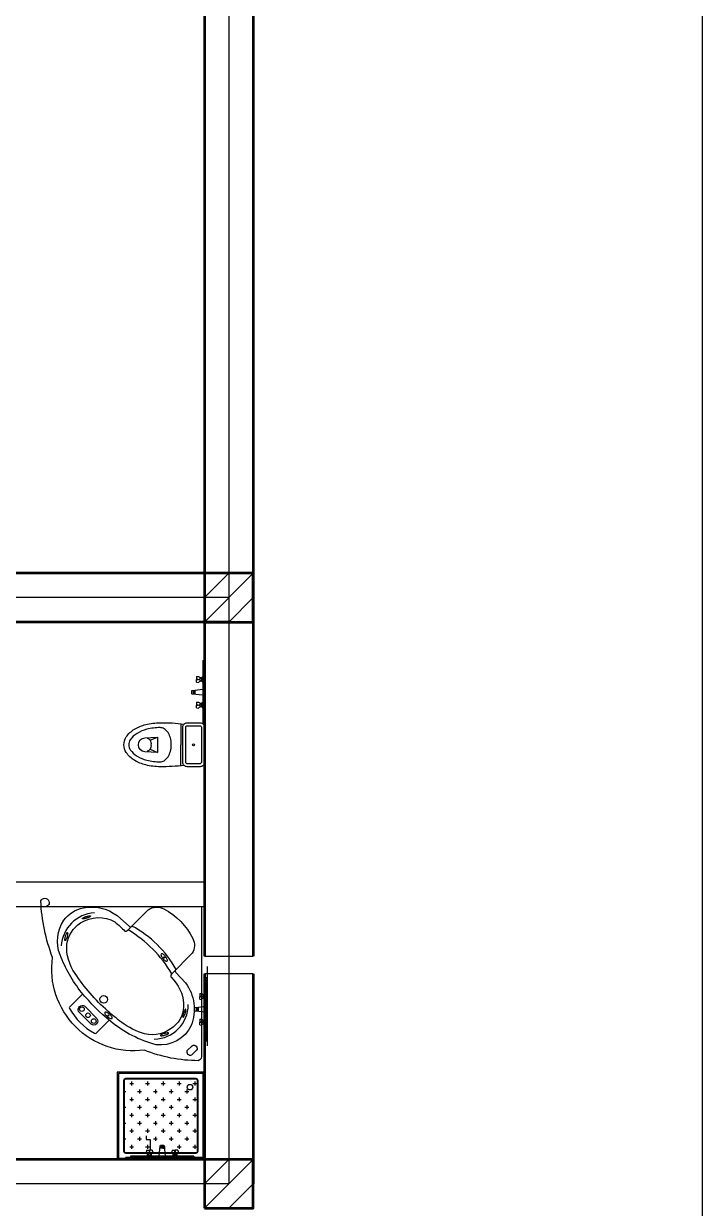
# Model space of a CAD drawing. Header units: inches. Extents: x 23 to 100097, y 11 to 104145.
# Drawn here: x 19612 to 25173, y 54257 to 63956 of the extents above; entities that cross this region are included whole.
import ezdxf

# ---------------------------------------------------------------- set-up
doc = ezdxf.new("R2010")
doc.units = ezdxf.units.IN
doc.header["$MEASUREMENT"] = 0

msp = doc.modelspace()

# ---------------------------------------------------------------- linework, layer by layer
at = {"lineweight": 53}
for p, q in [((21092.9, 65257), (21092.9, 56320.8)), ((21492.9, 65257), (21492.9, 56320.8)), ((21292.9, 59457), (17242.9, 59457)), ((21292.9, 59057), (17242.9, 59057)), ((21092.9, 56176.9), (21092.9, 54457)), ((21492.9, 56176.9), (21492.9, 54457)), ((21292.9, 54657), (17392.9, 54657))]:
    msp.add_line(p, q, dxfattribs=at)
for p, q in [((21092.9, 65257), (21092.9, 59257)), ((21292.9, 65257), (21292.9, 54457)), ((21292.9, 65257), (21292.9, 59257)), ((21492.9, 65257), (21492.9, 59257)), ((21092.9, 59257), (21292.9, 59457)), ((21092.9, 59057), (21492.9, 59457)), ((21292.9, 59257), (17242.9, 59257)), ((21292.9, 59057), (21492.9, 59257)), ((21089, 58832.3), (21089, 58182.3)), ((21079, 58742.3), (21089, 58742.3)), ((21079, 58742.3), (21079, 58222.3)), ((21029, 58610.7), (21043.9, 58612.3)), ((21029, 58610.7), (21029, 58587.3)), ((21029, 58563.9), (21029, 58587.3)), ((21069, 58602.1), (21074, 58602.1)), ((21069, 58602.1), (21069, 58572.5)), ((21074, 58607.3), (21074, 58567.3)), ((21074, 58607.3), (21079, 58607.3)), ((21001.8, 58498.7), (21001.8, 58465.9)), ((21007.5, 58465.3), (21007.5, 58499.4)), ((21014.9, 58500.2), (21014.9, 58464.4)), ((21029, 58563.9), (21043.9, 58562.3)), ((21069, 58572.5), (21074, 58572.5)), ((21074, 58567.3), (21079, 58567.3)), ((21029, 58400.7), (21043.9, 58402.3)), ((21029, 58400.7), (21029, 58377.3)), ((21069, 58362.5), (21069, 58392.1)), ((21069, 58392.1), (21074, 58392.1)), ((21074, 58397.3), (21079, 58397.3)), ((21074, 58357.3), (21074, 58397.3)), ((21029, 58353.9), (21029, 58377.3)), ((21029, 58353.9), (21043.9, 58352.3)), ((21069, 58362.5), (21074, 58362.5)), ((21074, 58357.3), (21079, 58357.3)), ((20900.4, 58224.7), (20900.4, 58052.4)), ((21079, 58222.3), (21089, 58222.3)), ((20647.9, 58089.3), (20709.3, 58115.1)), ((20647.9, 58015.5), (20709.3, 57989.6)), ((20900.4, 57880.1), (20900.4, 58052.4)), ((18322.8, 56928.6), (21092.9, 56928.6)), ((18322.8, 56728.6), (21092.9, 56728.6)), ((21115, 56236.8), (21115, 55586.8)), ((21105, 56146.8), (21115, 56146.8)), ((21105, 56146.8), (21105, 55626.8)), ((21055, 56015.2), (21069.8, 56016.8)), ((21055, 56015.2), (21055, 55991.8)), ((21055, 55968.4), (21055, 55991.8)), ((21055, 55968.4), (21069.8, 55966.8)), ((21095, 56006.6), (21100, 56006.6)), ((21095, 56006.6), (21095, 55977)), ((21095, 55977), (21100, 55977)), ((21100, 56011.8), (21100, 55971.8)), ((21100, 56011.8), (21105, 56011.8)), ((21100, 55971.8), (21105, 55971.8)), ((21027.7, 55903.2), (21027.7, 55870.4)), ((21033.4, 55869.7), (21033.4, 55903.8)), ((21040.8, 55904.6), (21040.8, 55868.9)), ((21055, 55805.2), (21069.8, 55806.8)), ((21055, 55805.2), (21055, 55781.8)), ((21055, 55758.4), (21055, 55781.8)), ((21095, 55767), (21095, 55796.6)), ((21095, 55796.6), (21100, 55796.6)), ((21100, 55801.8), (21105, 55801.8)), ((21100, 55761.8), (21100, 55801.8)), ((21055, 55758.4), (21069.8, 55756.8)), ((21095, 55767), (21100, 55767)), ((21100, 55761.8), (21105, 55761.8)), ((21105, 55626.8), (21115, 55626.8)), ((20378.7, 55371.1), (20378.7, 54657)), ((21092.9, 55371.1), (20378.7, 55371.1)), ((20389.1, 55360.8), (20389.1, 54667.3)), ((21082.5, 55360.8), (20389.1, 55360.8)), ((20430.5, 55303.8), (20430.5, 54724.2)), ((20435.6, 55303.8), (20435.6, 54724.2)), ((21025.6, 55319.4), (20446, 55319.4)), ((21025.6, 55314.2), (20446, 55314.2)), ((20496.9, 55294.6), (20496.9, 55262.3)), ((20626.3, 55294.6), (20626.3, 55262.3)), ((20755.7, 55294.6), (20755.7, 55262.3)), ((20885, 55294.6), (20885, 55262.3)), ((21014.4, 55294.6), (21014.4, 55262.3)), ((21035.9, 54724.2), (21035.9, 55303.8)), ((21041.1, 54724.2), (21041.1, 55303.8)), ((21082.5, 54667.3), (21082.5, 55360.8)), ((21092.9, 54657), (21092.9, 55371.1)), ((20435.6, 55213.8), (20448.4, 55213.8)), ((20480.7, 55278.5), (20513.1, 55278.5)), ((20545.4, 55213.8), (20577.8, 55213.8)), ((20561.6, 55229.9), (20561.6, 55197.6)), ((20610.1, 55278.5), (20642.5, 55278.5)), ((20674.8, 55213.8), (20707.2, 55213.8)), ((20691, 55229.9), (20691, 55197.6)), ((20739.5, 55278.5), (20771.8, 55278.5)), ((20804.2, 55213.8), (20836.5, 55213.8)), ((20820.4, 55229.9), (20820.4, 55197.6)), ((20868.9, 55278.5), (20901.2, 55278.5)), ((20933.6, 55213.8), (20965.9, 55213.8)), ((20949.7, 55229.9), (20949.7, 55197.6)), ((20998.2, 55278.5), (21030.6, 55278.5)), ((20480.7, 55149.1), (20513.1, 55149.1)), ((20496.9, 55165.3), (20496.9, 55132.9)), ((20561.6, 55100.6), (20561.6, 55068.2)), ((20610.1, 55149.1), (20642.5, 55149.1)), ((20626.3, 55165.3), (20626.3, 55132.9)), ((20691, 55100.6), (20691, 55068.2)), ((20739.5, 55149.1), (20771.8, 55149.1)), ((20755.7, 55165.3), (20755.7, 55132.9)), ((20820.4, 55100.6), (20820.4, 55068.2)), ((20868.9, 55149.1), (20901.2, 55149.1)), ((20885, 55165.3), (20885, 55132.9)), ((20949.7, 55100.6), (20949.7, 55068.2)), ((20998.2, 55149.1), (21030.6, 55149.1)), ((21014.4, 55165.3), (21014.4, 55132.9)), ((20435.6, 55084.4), (20448.4, 55084.4)), ((20480.7, 55019.7), (20513.1, 55019.7)), ((20496.9, 55035.9), (20496.9, 55003.5)), ((20545.4, 55084.4), (20577.8, 55084.4)), ((20610.1, 55019.7), (20642.5, 55019.7)), ((20626.3, 55035.9), (20626.3, 55003.5)), ((20674.8, 55084.4), (20707.2, 55084.4)), ((20739.5, 55019.7), (20771.8, 55019.7)), ((20755.7, 55035.9), (20755.7, 55003.5)), ((20804.2, 55084.4), (20836.5, 55084.4)), ((20868.9, 55019.7), (20901.2, 55019.7)), ((20885, 55035.9), (20885, 55003.5)), ((20933.6, 55084.4), (20965.9, 55084.4)), ((20998.2, 55019.7), (21030.6, 55019.7)), ((21014.4, 55035.9), (21014.4, 55003.5)), ((20435.6, 54955), (20448.4, 54955)), ((20496.9, 54906.5), (20496.9, 54874.2)), ((20545.4, 54955), (20577.8, 54955)), ((20561.6, 54971.2), (20561.6, 54938.8)), ((20626.3, 54906.5), (20626.3, 54874.2)), ((20674.8, 54955), (20707.2, 54955)), ((20691, 54971.2), (20691, 54938.8)), ((20755.7, 54906.5), (20755.7, 54874.2)), ((20804.2, 54955), (20836.5, 54955)), ((20820.4, 54971.2), (20820.4, 54938.8)), ((20885, 54906.5), (20885, 54874.2)), ((20933.6, 54955), (20965.9, 54955)), ((20949.7, 54971.2), (20949.7, 54938.8)), ((21014.4, 54906.5), (21014.4, 54874.2)), ((20435.6, 54825.6), (20448.4, 54825.6)), ((20480.7, 54890.3), (20513.1, 54890.3)), ((20545.4, 54825.6), (20577.8, 54825.6)), ((20561.6, 54841.8), (20561.6, 54809.5)), ((20610.1, 54890.3), (20642.5, 54890.3)), ((20674.8, 54825.6), (20707.2, 54825.6)), ((20691, 54841.8), (20691, 54809.5)), ((20739.5, 54890.3), (20771.8, 54890.3)), ((20804.2, 54825.6), (20836.5, 54825.6)), ((20820.4, 54841.8), (20820.4, 54809.5)), ((20868.9, 54890.3), (20901.2, 54890.3)), ((20933.6, 54825.6), (20965.9, 54825.6)), ((20949.7, 54841.8), (20949.7, 54809.5)), ((20998.2, 54890.3), (21030.6, 54890.3)), ((20446, 54713.9), (21025.6, 54713.9)), ((20446, 54708.7), (21025.6, 54708.7)), ((20480.7, 54761), (20513.1, 54761)), ((20496.9, 54777.1), (20496.9, 54744.8)), ((20610.1, 54761), (20642.5, 54761)), ((20618.9, 54734), (20617.3, 54719.1)), ((20618.9, 54734), (20642.3, 54734)), ((20626.3, 54777.1), (20626.3, 54744.8)), ((20665.7, 54734), (20642.3, 54734)), ((20665.7, 54734), (20667.3, 54719.1)), ((20765.2, 54748.1), (20729.4, 54748.1)), ((20730.3, 54755.5), (20764.4, 54755.5)), ((20763.7, 54761.2), (20730.9, 54761.2)), ((20739.5, 54761), (20771.8, 54761)), ((20755.7, 54777.1), (20755.7, 54744.8)), ((20828.9, 54734), (20827.3, 54719.1)), ((20828.9, 54734), (20852.3, 54734)), ((20875.7, 54734), (20852.3, 54734)), ((20868.9, 54761), (20901.2, 54761)), ((20875.7, 54734), (20877.3, 54719.1)), ((20885, 54777.1), (20885, 54744.8)), ((20998.2, 54761), (21030.6, 54761)), ((21014.4, 54777.1), (21014.4, 54744.8)), ((20378.7, 54657), (21092.9, 54657)), ((20389.1, 54667.3), (21082.5, 54667.3)), ((21097.3, 54674), (20447.3, 54674)), ((20487.3, 54684), (20487.3, 54674)), ((21007.3, 54684), (20487.3, 54684)), ((20622.3, 54689), (20622.3, 54684)), ((20622.3, 54689), (20662.3, 54689)), ((20627.5, 54694), (20657.1, 54694)), ((20627.5, 54694), (20627.5, 54689)), ((20657.1, 54694), (20657.1, 54689)), ((20662.3, 54689), (20662.3, 54684)), ((20872.3, 54689), (20832.3, 54689)), ((20832.3, 54689), (20832.3, 54684)), ((20837.5, 54694), (20837.5, 54689)), ((20867.1, 54694), (20837.5, 54694)), ((20867.1, 54694), (20867.1, 54689)), ((20872.3, 54689), (20872.3, 54684)), ((21007.3, 54684), (21007.3, 54674)), ((21092.9, 54457), (21292.9, 54657)), ((21092.9, 54257), (21492.9, 54657)), ((21292.9, 54457), (17392.9, 54457)), ((21292.9, 54257), (21492.9, 54457))]:
    msp.add_line(p, q)
at = {"color": 4}
for p, q in [((21092.9, 56320.8), (21492.9, 56320.8)), ((21492.9, 56176.9), (21092.9, 56176.9)), ((20616, 54850.7), (20616, 54819.8)), ((20616, 54819.8), (20649.2, 54819.8)), ((20649.2, 54819.8), (20649.2, 54734))]:
    msp.add_line(p, q, dxfattribs=at)
msp.add_lwpolyline([(3848.4, 72017.7), (25172.7, 72017.7), (25172.7, 48273.3), (3848.4, 48273.3)], close=True, dxfattribs=at)
at = {"lineweight": 53}
for points in [[(21092.9, 59057), (21492.9, 59057), (21492.9, 59457), (21092.9, 59457)], [(21092.9, 54257), (21492.9, 54257), (21492.9, 54657), (21092.9, 54657)]]:
    msp.add_lwpolyline(points, close=True, dxfattribs=at)
for points in [[(21079, 58457.3), (20993.5, 58466.8, -0.382162), (20989, 58471.8), (20989, 58492.8, -0.382162), (20993.5, 58497.8), (21079, 58507.3)], [(20925.7, 57883, -0.034506), (20731.3, 57872.4, -0.061289), (20611.8, 57887.1, -0.074622), (20520.3, 57925.1, -0.106977), (20452.5, 57988.9, -0.151576), (20432.9, 58052.4, -0.151576), (20452.5, 58115.8, -0.106977), (20520.3, 58179.7, -0.074622), (20611.8, 58217.7, -0.061289), (20731.3, 58232.4, -0.034506), (20925.7, 58221.7)], [(20709.3, 58051.6), (20709.3, 57989.6), (20605.5, 57994.8, -0.405979), (20551.8, 58052.4, -0.405979), (20605.5, 58110), (20709.3, 58115.1), (20709.3, 58053.1)], [(20625.1, 58105.8, -0.22526), (20647.9, 58089.3, -0.155373), (20655.1, 58052.4, -0.155373), (20647.9, 58015.5, -0.22526), (20625.1, 57999)], [(20859.6, 56187.9), (20938.3, 56104, -0.255981), (20985.1, 55753.3, -0.322696), (20696.6, 55596.3, -0.10869), (20325.7, 55786.4, -0.053426), (20087.1, 56023.9, -0.076782), (19910, 56332.4, -0.248205), (19942.2, 56616.3, -0.186185), (20101.3, 56717.9, -0.208248), (20377.2, 56654.5), (20479.5, 56563.7), (20493.3, 56562)], [(20463, 56531.9), (20631.8, 56700.2, -0.29727), (20761.7, 56707.8, -0.158065), (20997.7, 56464.9, -0.261209), (20993.6, 56345.6), (20822.8, 56173.2, 0.409111), (20822.2, 56145.7, -0.196182), (20921.5, 55933.2, -0.265172), (20838.4, 55743, -0.252353), (20603.2, 55686.8, -0.092689), (20415.3, 55778.7, -0.021233), (20300.4, 55871.7, -0.065576), (20033, 56180.4, -0.163036), (19964.7, 56418.5, -0.216214), (20078.6, 56593.6, -0.277852), (20360.3, 56601.5, -0.015451), (20441.6, 56526.4, 0.339378), (20463, 56531.9, -0.81323)], [(20096.4, 56012.5), (19988.6, 55904.9, 0.320411), (19987.1, 55893.6, 0.141745), (20192.1, 55690.5, 0.373386), (20206.2, 55691.7), (20312.2, 55797.3)], [(20111.9, 55911.8), (20211.9, 55811.5, -0.916429), (20165.6, 55765.3), (20061.8, 55869.4, -0.782077), (20111.9, 55911.8)], [(21105, 55861.8), (21019.4, 55871.3, -0.382162), (21015, 55876.2), (21015, 55897.3, -0.382162), (21019.4, 55902.3), (21105, 55911.8)], [(20952.8, 55548.3), (20992.8, 55588.2, -0.794548), (21029.4, 55551.5), (20988.2, 55510.4, -0.670185), (20952.8, 55548.3, -0.934139)], [(20722.3, 54684), (20731.8, 54769.5, -0.382162), (20736.8, 54774), (20757.8, 54774, -0.382162), (20762.8, 54769.5), (20772.3, 54684)]]:
    msp.add_lwpolyline(points, format="xyb")
for points in [[(20951.1, 58232.4), (21057.1, 58232.4, -0.414214), (21092.9, 58196.6), (21092.9, 57908.1, -0.414214), (21057.1, 57872.4), (20951.1, 57872.4, -0.414214), (20915.4, 57908.1), (20915.4, 58196.6, -0.414214)], [(20951.1, 58207.4), (21057.1, 58207.4, -0.414214), (21067.9, 58196.6), (21067.9, 57908.1, -0.414214), (21057.1, 57897.4), (20951.1, 57897.4, -0.414214), (20940.4, 57908.1), (20940.4, 58196.6, -0.414214)], [(20731.3, 57912.4, 0.144189), (20763.3, 57921.8, 0.107177), (20794.8, 57953.4, 0.077883), (20813.9, 57996.5, 0.065094), (20821.2, 58052.4, 0.065094), (20813.9, 58108.2, 0.077883), (20794.8, 58151.4, 0.107177), (20763.3, 58182.9, 0.144189), (20731.3, 58192.4, 0.061289), (20621.4, 58178.9, 0.074622), (20540.9, 58145.4, 0.106977), (20485.5, 58093.2, 0.151576), (20472.9, 58052.4, 0.151576), (20485.5, 58011.6, 0.106977), (20540.9, 57959.4, 0.074622), (20621.4, 57925.9, 0.061289)], [(20601, 55551.8, -0.496933), (19848.8, 56310.8, -0.078587), (19752.6, 56774.1, -2.556874), (19768.7, 56728.6), (21069.2, 56728.6), (21069.2, 55514.1, -0.388892), (21042.9, 55465.6, -0.095996)]]:
    msp.add_lwpolyline(points, format="xyb", close=True)
at = {"extrusion": (0, 0, -1), "flags": 128}
for points in [[(-20093.1, 56628), (-20093.3, 56629.4), (-20094.7, 56631.2), (-20097.2, 56633.2), (-20100.8, 56635.5), (-20105.3, 56637.9), (-20110.6, 56640.3), (-20116.4, 56642.7), (-20122.6, 56644.9), (-20128.9, 56647), (-20135.1, 56648.7), (-20141, 56650.1), (-20146.4, 56651.1), (-20151, 56651.7), (-20154.7, 56651.8), (-20157.5, 56651.4), (-20159.1, 56650.6), (-20159.5, 56649.3), (-20158.7, 56647.7), (-20156.7, 56645.8), (-20153.7, 56643.7), (-20149.6, 56641.3), (-20144.7, 56638.9), (-20139.1, 56636.5), (-20133.1, 56634.2), (-20126.8, 56632), (-20120.6, 56630.1), (-20114.5, 56628.5), (-20108.8, 56627.3), (-20103.8, 56626.6), (-20099.6, 56626.2), (-20096.3, 56626.4), (-20094.1, 56627)], [(-19951.6, 56448.4), (-19950.6, 56449.4), (-19949.9, 56451.5), (-19949.6, 56454.8), (-19949.7, 56459), (-19950.3, 56464.1), (-19951.2, 56469.8), (-19952.5, 56475.9), (-19954.1, 56482.3), (-19955.9, 56488.7), (-19958, 56494.8), (-19960.1, 56500.5), (-19962.3, 56505.5), (-19964.5, 56509.6), (-19966.5, 56512.8), (-19968.3, 56514.8), (-19969.9, 56515.7), (-19971.1, 56515.3), (-19972, 56513.8), (-19972.5, 56511.1), (-19972.6, 56507.3), (-19972.3, 56502.7), (-19971.5, 56497.3), (-19970.4, 56491.3), (-19968.9, 56485), (-19967.2, 56478.6), (-19965.2, 56472.3), (-19963.1, 56466.4), (-19960.9, 56461.1), (-19958.8, 56456.5), (-19956.7, 56452.8), (-19954.7, 56450.2), (-19953, 56448.7)]]:
    msp.add_lwpolyline(points, close=True, dxfattribs=at)
at = {"flags": 128}
for points in [[(20787.6, 56280.4), (20789.1, 56282.5), (20789.7, 56285.6), (20789.4, 56289.7), (20788.1, 56294.5), (20785.9, 56299.8), (20782.9, 56305.6), (20779.2, 56311.5), (20774.9, 56317.5), (20770.3, 56323.1), (20765.3, 56328.3), (20760.3, 56332.9), (20755.4, 56336.6), (20750.8, 56339.4), (20746.7, 56341.2), (20743.1, 56341.9), (20740.3, 56341.4), (20738.3, 56339.8), (20737.3, 56337.2), (20737.1, 56333.6), (20738, 56329.1), (20739.7, 56324), (20742.3, 56318.4), (20745.7, 56312.5), (20749.7, 56306.6), (20754.2, 56300.8), (20759, 56295.3), (20764, 56290.4), (20769, 56286.3), (20773.7, 56283), (20778.1, 56280.7), (20782, 56279.4), (20785.2, 56279.3)], [(20917.9, 55821.7), (20919.3, 55821.9), (20921.1, 55823.3), (20923.1, 55825.8), (20925.4, 55829.4), (20927.8, 55833.9), (20930.3, 55839.1), (20932.7, 55844.9), (20934.9, 55851.1), (20937, 55857.4), (20938.7, 55863.6), (20940.1, 55869.5), (20941.1, 55874.9), (20941.7, 55879.5), (20941.8, 55883.3), (20941.5, 55886), (20940.7, 55887.6), (20939.4, 55888), (20937.8, 55887.2), (20935.9, 55885.2), (20933.7, 55882.2), (20931.4, 55878.1), (20928.9, 55873.3), (20926.5, 55867.7), (20924.2, 55861.7), (20922, 55855.4), (20920.1, 55849.1), (20918.5, 55843), (20917.3, 55837.4), (20916.5, 55832.4), (20916.2, 55828.1), (20916.3, 55824.9), (20916.9, 55822.7)], [(20337.2, 55811.9), (20338.3, 55814.3), (20338.2, 55817.5), (20337, 55821.3), (20334.7, 55825.7), (20331.4, 55830.5), (20327.3, 55835.5), (20322.4, 55840.5), (20317, 55845.4), (20311.2, 55849.9), (20305.3, 55854), (20299.4, 55857.4), (20293.8, 55860), (20288.7, 55861.7), (20284.3, 55862.6), (20280.7, 55862.5), (20278, 55861.4), (20276.4, 55859.4), (20276, 55856.6), (20276.6, 55853.1), (20278.3, 55848.9), (20281.1, 55844.3), (20284.9, 55839.4), (20289.4, 55834.4), (20294.6, 55829.4), (20300.2, 55824.7), (20306.1, 55820.4), (20312, 55816.7), (20317.8, 55813.6), (20323.1, 55811.4), (20327.9, 55810.1), (20332, 55809.8), (20335.1, 55810.3)], [(20732.4, 55672.1), (20733.3, 55671), (20735.5, 55670.4), (20738.7, 55670.1), (20742.9, 55670.2), (20748, 55670.7), (20753.7, 55671.6), (20759.9, 55672.9), (20766.2, 55674.5), (20772.6, 55676.3), (20778.7, 55678.4), (20784.4, 55680.5), (20789.4, 55682.7), (20793.6, 55684.8), (20796.7, 55686.8), (20798.8, 55688.6), (20799.7, 55690.2), (20799.3, 55691.5), (20797.8, 55692.3), (20795.1, 55692.8), (20791.3, 55692.9), (20786.7, 55692.6), (20781.2, 55691.9), (20775.3, 55690.8), (20769, 55689.3), (20762.6, 55687.6), (20756.3, 55685.7), (20750.4, 55683.6), (20745, 55681.4), (20740.4, 55679.2), (20736.7, 55677.2), (20734.1, 55675.2), (20732.6, 55673.5)]]:
    msp.add_lwpolyline(points, close=True, dxfattribs=at)
msp.add_lwpolyline([(20859.6, 56187.9), (20854.3, 56205)])
for centre, radius in [((21004.1, 58052.4), 8.29), ((20763.4, 56310.6), 4.87), ((20268.1, 55967.6), 30.7), ((20089.1, 55887.5), 19), ((20139.3, 55837.1), 19), ((20186.6, 55789.6), 19), ((20307.2, 55836.2), 4.87)]:
    msp.add_circle(centre, radius)
for centre, radius, start, end in [((21032.4, 58639.6), 52.5, 266.30671, 314.27963), ((21032.4, 58535), 52.5, 45.72037, 93.69329), ((21065, 58628.1), 26.3, 216.85142, 278.91335), ((21065, 58546.5), 26.3, 81.08665, 143.14858), ((21032.4, 58429.6), 52.5, 266.30671, 314.27963), ((21065, 58418.1), 26.3, 216.85142, 278.91335), ((21032.4, 58325), 52.5, 45.72037, 93.69329), ((21065, 58336.5), 26.3, 81.08665, 143.14858), ((20209.4, 56386.7), 290.2, 93.41731, 176.43543), ((20066.7, 55765.3), 912.1, 29.35538, 61.67588), ((19959.7, 55675), 1000.2, 30.07071, 59.47747), ((21058.3, 56044.1), 52.5, 266.30671, 314.27963), ((21058.3, 55939.4), 52.5, 45.72037, 93.69329), ((21090.9, 56032.5), 26.3, 216.85142, 278.91335), ((21090.9, 55951), 26.3, 81.08665, 143.14858), ((20679.1, 55923.7), 280.9, 270.50145, 0.30463), ((21058.3, 55834.1), 52.5, 266.30671, 314.27963), ((21058.3, 55729.4), 52.5, 45.72037, 93.69329), ((21090.9, 55822.5), 26.3, 216.85142, 278.91335), ((21090.9, 55741), 26.3, 81.08665, 143.14858), ((20601.5, 54698), 26.3, 351.08665, 53.14858), ((20590, 54730.6), 52.5, 315.72037, 3.69329), ((20694.7, 54730.6), 52.5, 176.30671, 224.27963), ((20683.1, 54698), 26.3, 126.85142, 188.91335), ((20811.5, 54698), 26.3, 351.08665, 53.14858), ((20800, 54730.6), 52.5, 315.72037, 3.69329), ((20904.7, 54730.6), 52.5, 176.30671, 224.27963), ((20893.1, 54698), 26.3, 126.85142, 188.91335)]:
    msp.add_arc(centre, radius, start, end)
for centre, major_axis, start_param, end_param in [((20446, 55303.8), (-11, 11), -0.785398, 0.785398), ((20446, 55303.8), (7.32, 7.32), 0.785398, 2.356194), ((21025.6, 55303.8), (-11, 11), 3.926991, 5.497787), ((21025.6, 55303.8), (7.32, 7.32), 5.497787, 7.068583), ((20974.6, 55248.6), (16.1, 16.1), 5.497787, 11.780972), ((20446, 54724.2), (11, 11), 2.356194, 3.926991), ((20446, 54724.2), (-7.32, 7.32), 0.785398, 2.356194), ((21025.6, 54724.2), (11, 11), 3.926991, 5.497787), ((21025.6, 54724.2), (-7.32, 7.32), 2.356194, 3.926991)]:
    msp.add_ellipse(centre, major_axis=major_axis, ratio=1, start_param=start_param, end_param=end_param)

doc.saveas('drawing.dxf')
